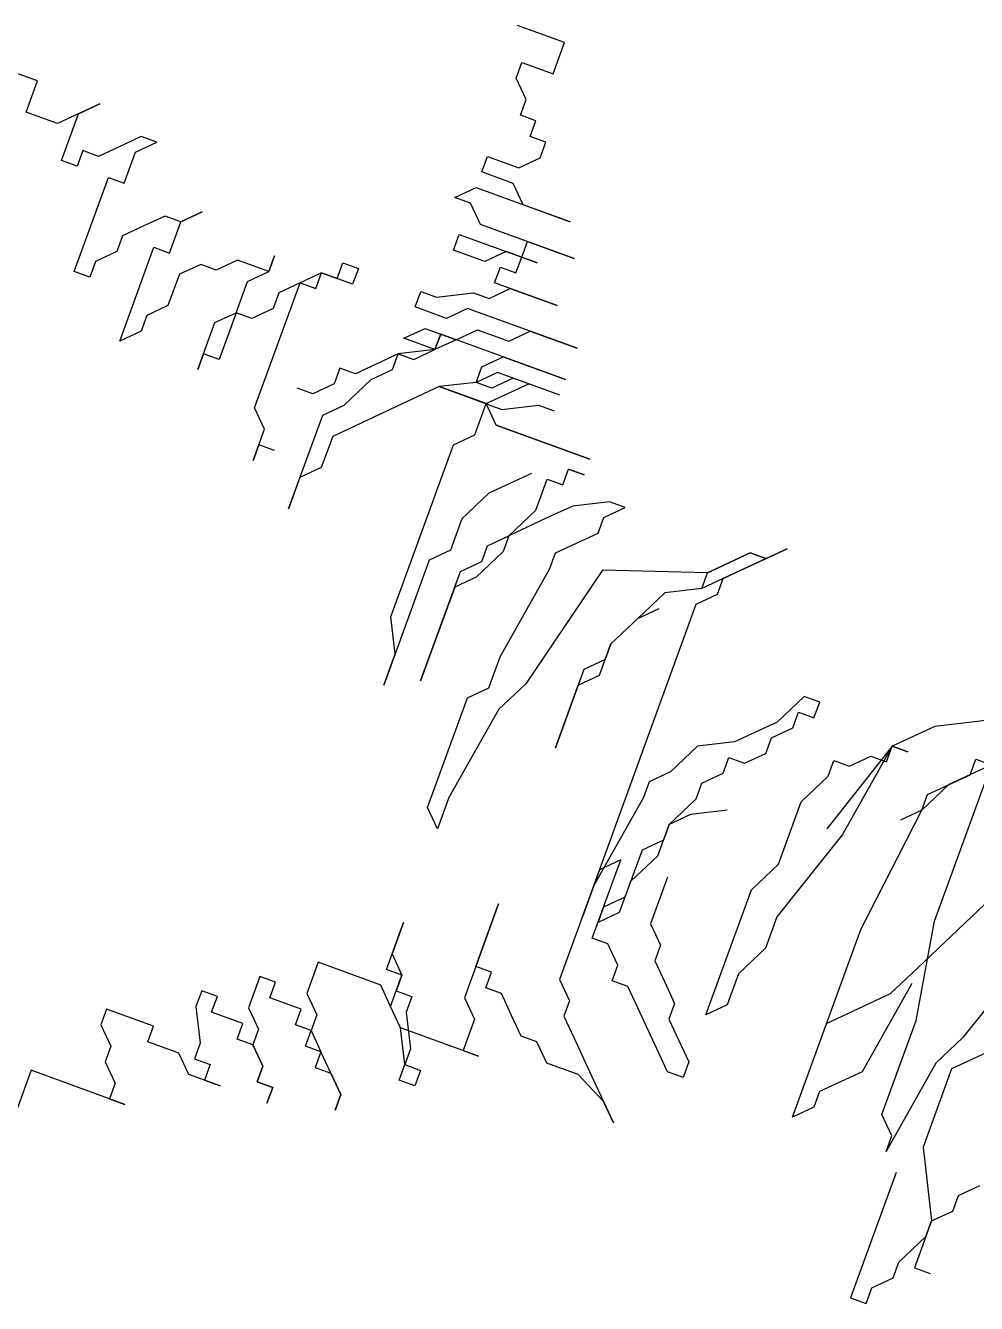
# Model space of a CAD drawing. Header units: inches. Extents: x -50945 to 250244, y -404780 to 18493.
# Drawn here: x 46517.7 to 46604.4, y -343787.3 to -343670.9 of the extents above; entities that cross this region are included whole.
import ezdxf

# ---------------------------------------------------------------- set-up
doc = ezdxf.new("R2010")
doc.units = ezdxf.units.IN
doc.header["$MEASUREMENT"] = 0
doc.linetypes.add('iGo户型优化31', pattern=[0.35, 0.25, -0.1])
doc.layers.add('iGo户型优化', color=7, linetype='Continuous')

# ---------------------------------------------------------------- blocks, each defined once
blk = doc.blocks.new('抖音iGo户型优化-0853')
at = {"layer": 'iGo户型优化', "color": 251, "ltscale": 100}
for p, q in [((-1197.32, -204114.74), (-1205.35, -204111.82)), ((-1199.27, -204120.1), (-1197.32, -204114.74)), ((-1287.62, -204121.31), (-1301, -204116.44)), ((-1205.6, -204120.83), (-1204.62, -204118.15)), ((-1204.62, -204118.15), (-1199.27, -204120.1)), ((-1289.57, -204126.67), (-1287.62, -204121.31)), ((-1203.9, -204124.48), (-1205.6, -204120.83)), ((-1276.91, -204125.21), (-1284.21, -204128.62)), ((-1280.56, -204126.91), (-1276.91, -204125.21)), ((-1204.87, -204127.16), (-1203.9, -204124.48)), ((-1284.21, -204128.62), (-1289.57, -204126.67)), ((-1283.49, -204134.95), (-1280.56, -204126.91)), ((-1202.2, -204128.13), (-1204.87, -204127.16)), ((-1203.17, -204130.81), (-1202.2, -204128.13)), ((-1269.86, -204130.81), (-1277.16, -204134.22)), ((-1270.83, -204133.49), (-1267.18, -204131.78)), ((-1267.18, -204131.78), (-1269.86, -204130.81)), ((-1200.49, -204131.79), (-1203.17, -204130.81)), ((-1201.47, -204134.46), (-1200.49, -204131.79)), ((-1279.84, -204133.24), (-1280.81, -204135.92)), ((-1277.16, -204134.22), (-1279.84, -204133.24)), ((-1272.78, -204138.84), (-1270.83, -204133.49)), ((-1211.45, -204136.9), (-1210.47, -204134.22)), ((-1210.47, -204134.22), (-1205.12, -204136.17)), ((-1205.12, -204136.17), (-1201.47, -204134.46)), ((-1280.81, -204135.92), (-1283.49, -204134.95)), ((-1206.1, -204138.85), (-1211.45, -204136.9)), ((-1281.31, -204153.94), (-1275.46, -204137.87)), ((-1275.46, -204137.87), (-1272.78, -204138.84)), ((-1204.39, -204142.5), (-1206.1, -204138.85)), ((-1216.08, -204141.28), (-1212.42, -204139.58)), ((-1213.4, -204142.26), (-1216.08, -204141.28)), ((-1212.42, -204139.58), (-1196.36, -204145.42)), ((-1211.7, -204145.91), (-1213.4, -204142.26)), ((-1196.36, -204145.42), (-1204.39, -204142.5)), ((-1265.73, -204144.45), (-1269.38, -204146.15)), ((-1263.05, -204145.42), (-1265.73, -204144.45)), ((-1265, -204150.78), (-1263.05, -204145.42)), ((-1263.05, -204145.42), (-1259.4, -204143.72)), ((-1259.4, -204143.72), (-1263.05, -204145.42)), ((-1273.03, -204147.85), (-1274, -204150.53)), ((-1269.38, -204146.15), (-1273.03, -204147.85)), ((-1216.32, -204150.29), (-1215.35, -204147.61)), ((-1215.35, -204147.61), (-1204.64, -204151.51)), ((-1195.64, -204151.75), (-1211.7, -204145.91)), ((-1273.53, -204165.88), (-1267.68, -204149.8)), ((-1267.68, -204149.8), (-1265, -204150.78)), ((-1204.64, -204151.51), (-1203.67, -204148.83)), ((-1203.67, -204148.83), (-1195.64, -204151.75)), ((-1277.66, -204152.24), (-1278.63, -204154.92)), ((-1274, -204150.53), (-1277.66, -204152.24)), ((-1253.32, -204152), (-1256.97, -204153.7)), ((-1247.96, -204153.94), (-1253.32, -204152)), ((-1247.96, -204153.94), (-1246.99, -204151.27)), ((-1246.99, -204151.27), (-1247.96, -204153.94)), ((-1210.97, -204152.24), (-1216.32, -204150.29)), ((-1207.32, -204150.54), (-1210.97, -204152.24)), ((-1201.97, -204152.48), (-1207.32, -204150.54)), ((-1205.62, -204154.19), (-1204.64, -204151.51)), ((-1204.64, -204151.51), (-1201.97, -204152.48)), ((-1278.63, -204154.92), (-1281.31, -204153.94)), ((-1263.3, -204154.43), (-1265.25, -204159.79)), ((-1259.65, -204152.73), (-1263.3, -204154.43)), ((-1256.97, -204153.7), (-1259.65, -204152.73)), ((-1251.62, -204155.65), (-1247.96, -204153.94)), ((-1238.96, -204154.19), (-1242.61, -204155.89)), ((-1239.93, -204156.87), (-1238.96, -204154.19)), ((-1238.96, -204154.19), (-1236.28, -204155.16)), ((-1233.61, -204156.14), (-1238.96, -204154.19)), ((-1236.28, -204155.16), (-1235.31, -204152.48)), ((-1235.31, -204152.48), (-1232.63, -204153.46)), ((-1232.63, -204153.46), (-1233.61, -204156.14)), ((-1209.27, -204155.89), (-1208.29, -204153.22)), ((-1208.29, -204153.22), (-1205.62, -204154.19)), ((-1253.57, -204161.01), (-1251.62, -204155.65)), ((-1250.41, -204177.32), (-1242.61, -204155.89)), ((-1242.61, -204155.89), (-1246.26, -204157.6)), ((-1242.61, -204155.89), (-1239.93, -204156.87)), ((-1198.56, -204159.79), (-1209.27, -204155.89)), ((-1246.26, -204157.6), (-1247.24, -204160.28)), ((-1222.9, -204160.03), (-1221.93, -204157.35)), ((-1221.93, -204157.35), (-1219.25, -204158.33)), ((-1219.25, -204158.33), (-1212.92, -204157.6)), ((-1212.92, -204157.6), (-1210.24, -204158.57)), ((-1210.24, -204158.57), (-1206.59, -204156.87)), ((-1206.59, -204156.87), (-1198.56, -204159.79)), ((-1265.25, -204159.79), (-1268.9, -204161.49)), ((-1257.22, -204162.71), (-1253.57, -204161.01)), ((-1253.57, -204161.01), (-1256.49, -204169.04)), ((-1250.89, -204161.98), (-1253.57, -204161.01)), ((-1247.24, -204160.28), (-1250.89, -204161.98)), ((-1217.55, -204161.98), (-1222.9, -204160.03)), ((-1213.9, -204160.28), (-1217.55, -204161.98)), ((-1195.16, -204167.1), (-1213.9, -204160.28)), ((-1268.9, -204161.49), (-1269.87, -204164.17)), ((-1260.14, -204170.75), (-1257.22, -204162.71)), ((-1269.87, -204164.17), (-1273.53, -204165.88)), ((-1224.85, -204165.39), (-1221.2, -204163.69)), ((-1219.5, -204167.34), (-1224.85, -204165.39)), ((-1221.2, -204163.69), (-1215.85, -204165.63)), ((-1219.5, -204167.34), (-1218.52, -204164.66)), ((-1218.52, -204164.66), (-1219.5, -204167.34)), ((-1197.11, -204172.45), (-1218.52, -204164.66)), ((-1218.52, -204164.66), (-1215.85, -204165.63)), ((-1215.85, -204165.63), (-1212.19, -204163.93)), ((-1212.19, -204163.93), (-1206.84, -204165.88)), ((-1206.84, -204165.88), (-1203.19, -204164.17)), ((-1203.19, -204164.17), (-1195.16, -204167.1)), ((-1219.5, -204167.34), (-1225.82, -204168.07)), ((-1223.15, -204169.04), (-1219.5, -204167.34)), ((-1215.85, -204165.63), (-1219.5, -204167.34)), ((-1259.17, -204168.07), (-1260.14, -204170.75)), ((-1256.49, -204169.04), (-1259.17, -204168.07)), ((-1225.82, -204168.07), (-1233.13, -204171.48)), ((-1226.8, -204170.75), (-1225.82, -204168.07)), ((-1225.82, -204168.07), (-1223.15, -204169.04)), ((-1211.47, -204170.26), (-1207.82, -204168.56)), ((-1207.82, -204168.56), (-1197.11, -204172.45)), ((-1235.8, -204170.5), (-1236.78, -204173.18)), ((-1233.13, -204171.48), (-1235.8, -204170.5)), ((-1230.45, -204172.45), (-1226.8, -204170.75)), ((-1212.44, -204172.94), (-1211.47, -204170.26)), ((-1208.79, -204171.24), (-1212.44, -204172.94)), ((-1203.44, -204173.18), (-1208.79, -204171.24)), ((-1240.43, -204174.89), (-1243.11, -204173.91)), ((-1236.78, -204173.18), (-1240.43, -204174.89)), ((-1235.08, -204176.84), (-1230.45, -204172.45)), ((-1218.77, -204173.67), (-1222.42, -204175.38)), ((-1212.44, -204172.94), (-1218.77, -204173.67)), ((-1210.74, -204176.59), (-1218.77, -204173.67)), ((-1218.77, -204173.67), (-1208.06, -204177.57)), ((-1209.77, -204173.91), (-1212.44, -204172.94)), ((-1210.74, -204176.59), (-1203.44, -204173.18)), ((-1206.11, -204172.21), (-1209.77, -204173.91)), ((-1198.08, -204175.13), (-1206.11, -204172.21)), ((-1222.42, -204175.38), (-1226.07, -204177.08)), ((-1248.71, -204180.98), (-1250.41, -204177.32)), ((-1244.58, -204194.61), (-1238.73, -204178.54)), ((-1238.73, -204178.54), (-1235.08, -204176.84)), ((-1226.07, -204177.08), (-1237.03, -204182.19)), ((-1212.69, -204181.95), (-1210.74, -204176.59)), ((-1209.04, -204180.25), (-1210.74, -204176.59)), ((-1208.06, -204177.57), (-1201.74, -204176.84)), ((-1201.74, -204176.84), (-1199.06, -204177.81)), ((-1209.04, -204180.25), (-1192.98, -204186.09)), ((-1192.98, -204186.09), (-1209.04, -204180.25)), ((-1250.66, -204186.33), (-1248.71, -204180.98)), ((-1237.03, -204182.19), (-1238.98, -204187.55)), ((-1216.34, -204183.66), (-1212.69, -204181.95)), ((-1249.68, -204183.65), (-1250.66, -204186.33)), ((-1247.01, -204184.63), (-1249.68, -204183.65)), ((-1227.07, -204213.12), (-1216.34, -204183.66)), ((-1242.63, -204189.26), (-1244.58, -204194.61)), ((-1238.98, -204187.55), (-1242.63, -204189.26)), ((-1202.96, -204188.53), (-1210.26, -204191.94)), ((-1202.23, -204194.86), (-1200.28, -204189.5)), ((-1200.28, -204189.5), (-1197.61, -204190.48)), ((-1197.61, -204190.48), (-1196.63, -204187.8)), ((-1196.63, -204187.8), (-1193.95, -204188.77)), ((-1193.95, -204188.77), (-1196.63, -204187.8)), ((-1210.26, -204191.94), (-1214.89, -204196.32)), ((-1189.58, -204193.4), (-1195.9, -204194.13)), ((-1186.9, -204194.37), (-1189.58, -204193.4)), ((-1206.86, -204199.24), (-1202.23, -204194.86)), ((-1199.56, -204195.83), (-1206.86, -204199.24)), ((-1195.9, -204194.13), (-1199.56, -204195.83)), ((-1191.53, -204198.76), (-1190.55, -204196.08)), ((-1190.55, -204196.08), (-1186.9, -204194.37)), ((-1214.89, -204196.32), (-1216.84, -204201.68)), ((-1210.51, -204200.95), (-1206.86, -204199.24)), ((-1206.86, -204199.24), (-1207.83, -204201.92)), ((-1198.83, -204202.16), (-1191.53, -204198.76)), ((-1216.84, -204201.68), (-1220.49, -204203.38)), ((-1207.83, -204201.92), (-1212.46, -204206.3)), ((-1211.48, -204203.63), (-1210.51, -204200.95)), ((-1199.8, -204204.84), (-1198.83, -204202.16)), ((-1165.49, -204202.17), (-1172.79, -204205.57)), ((-1169.14, -204203.87), (-1165.49, -204202.17)), ((-1166.46, -204204.84), (-1159.16, -204201.44)), ((-1159.16, -204201.44), (-1166.46, -204204.84)), ((-1165.49, -204202.17), (-1162.81, -204203.14)), ((-1162.81, -204203.14), (-1165.49, -204202.17)), ((-1220.49, -204203.38), (-1228.29, -204224.81)), ((-1215.14, -204205.33), (-1211.48, -204203.63)), ((-1208.33, -204219.94), (-1199.8, -204204.84)), ((-1166.46, -204204.84), (-1173.76, -204208.25)), ((-1172.79, -204205.57), (-1169.14, -204203.87)), ((-1170.11, -204206.55), (-1166.46, -204204.84)), ((-1221.96, -204224.08), (-1215.14, -204205.33)), ((-1212.46, -204206.3), (-1216.11, -204208.01)), ((-1190.8, -204205.09), (-1203.95, -204224.57)), ((-1172.79, -204205.57), (-1190.8, -204205.09)), ((-1173.76, -204208.25), (-1172.79, -204205.57)), ((-1171.09, -204209.23), (-1170.11, -204206.55)), ((-1216.11, -204208.01), (-1221.96, -204224.08)), ((-1180.09, -204208.98), (-1184.72, -204213.37)), ((-1173.76, -204208.25), (-1180.09, -204208.98)), ((-1174.74, -204210.93), (-1171.09, -204209.23)), ((-1194.24, -204264.51), (-1174.74, -204210.93)), ((-1226.34, -204219.45), (-1227.07, -204213.12)), ((-1184.72, -204213.37), (-1189.35, -204217.75)), ((-1189.35, -204217.75), (-1184.72, -204213.37)), ((-1184.72, -204213.37), (-1181.07, -204211.66)), ((-1191.3, -204223.11), (-1189.35, -204217.75)), ((-1189.35, -204217.75), (-1190.32, -204220.43)), ((-1228.29, -204224.81), (-1226.34, -204219.45)), ((-1210.28, -204225.3), (-1208.33, -204219.94)), ((-1193.97, -204222.13), (-1198.85, -204235.53)), ((-1190.32, -204220.43), (-1193.97, -204222.13)), ((-1203.95, -204224.57), (-1208.58, -204228.95)), ((-1194.95, -204224.81), (-1191.3, -204223.11)), ((-1213.93, -204227), (-1210.28, -204225.3)), ((-1198.85, -204235.53), (-1194.95, -204224.81)), ((-1156.25, -204226.76), (-1160.88, -204231.15)), ((-1153.57, -204227.74), (-1156.25, -204226.76)), ((-1220.76, -204245.75), (-1213.93, -204227)), ((-1208.58, -204228.95), (-1217.1, -204244.05)), ((-1154.55, -204230.42), (-1153.57, -204227.74)), ((-1158.2, -204232.12), (-1157.23, -204229.44)), ((-1157.23, -204229.44), (-1154.55, -204230.42)), ((-1121.21, -204230.42), (-1127.53, -204231.15)), ((-1160.88, -204231.15), (-1168.18, -204234.55)), ((-1161.85, -204233.82), (-1158.2, -204232.12)), ((-1133.86, -204231.88), (-1141.17, -204235.29)), ((-1127.53, -204231.15), (-1133.86, -204231.88)), ((-1174.51, -204235.29), (-1179.14, -204239.67)), ((-1168.18, -204234.55), (-1174.51, -204235.29)), ((-1162.83, -204236.5), (-1161.85, -204233.82)), ((-1141.17, -204235.29), (-1152.37, -204249.41)), ((-1141.17, -204235.29), (-1149.69, -204250.38)), ((-1142.14, -204237.97), (-1141.17, -204235.29)), ((-1141.17, -204235.29), (-1138.49, -204236.26)), ((-1138.49, -204236.26), (-1141.17, -204235.29)), ((-1170.13, -204239.91), (-1169.16, -204237.23)), ((-1169.16, -204237.23), (-1166.48, -204238.21)), ((-1166.48, -204238.21), (-1162.83, -204236.5)), ((-1148.47, -204238.7), (-1144.82, -204236.99)), ((-1144.82, -204236.99), (-1142.14, -204237.97)), ((-1127.78, -204240.16), (-1126.81, -204237.48)), ((-1126.81, -204237.48), (-1124.13, -204238.45)), ((-1179.14, -204239.67), (-1182.79, -204241.37)), ((-1152.12, -204240.4), (-1151.15, -204237.72)), ((-1151.15, -204237.72), (-1148.47, -204238.7)), ((-1133.88, -204265.24), (-1124.13, -204238.45)), ((-1124.13, -204238.45), (-1131.43, -204241.86)), ((-1182.79, -204241.37), (-1183.76, -204244.05)), ((-1174.76, -204244.3), (-1173.78, -204241.62)), ((-1173.78, -204241.62), (-1170.13, -204239.91)), ((-1156.75, -204244.78), (-1152.12, -204240.4)), ((-1131.43, -204241.86), (-1136.06, -204246.25)), ((-1135.09, -204243.57), (-1127.78, -204240.16)), ((-1217.1, -204244.05), (-1219.05, -204249.41)), ((-1183.76, -204244.05), (-1192.29, -204259.15)), ((-1136.06, -204246.25), (-1135.09, -204243.57)), ((-1219.05, -204249.41), (-1220.76, -204245.75)), ((-1179.38, -204248.68), (-1174.76, -204244.3)), ((-1169.4, -204246.24), (-1175.73, -204246.97)), ((-1160.65, -204255.5), (-1156.75, -204244.78)), ((-1146.54, -204266.7), (-1136.06, -204246.25)), ((-1136.06, -204246.25), (-1139.71, -204247.95)), ((-1175.73, -204246.97), (-1179.38, -204248.68)), ((-1181.33, -204254.04), (-1179.38, -204248.68)), ((-1179.38, -204248.68), (-1180.36, -204251.36)), ((-1149.69, -204250.38), (-1160.9, -204264.51)), ((-1180.36, -204251.36), (-1184.01, -204253.06)), ((-1192.54, -204268.16), (-1187.66, -204254.77)), ((-1187.66, -204254.77), (-1191.31, -204256.47)), ((-1184.01, -204253.06), (-1187.91, -204263.78)), ((-1185.96, -204258.42), (-1181.33, -204254.04)), ((-1191.31, -204256.47), (-1198.14, -204275.22)), ((-1165.27, -204259.88), (-1160.65, -204255.5)), ((-1192.29, -204259.15), (-1194.24, -204264.51)), ((-1186.93, -204261.1), (-1185.96, -204258.42)), ((-1179.63, -204257.69), (-1182.56, -204265.73)), ((-1190.59, -204262.8), (-1186.93, -204261.1)), ((-1173.07, -204281.31), (-1165.27, -204259.88)), ((-1136.81, -204273.28), (-1122.93, -204260.13)), ((-1208.6, -204262.31), (-1214.45, -204278.39)), ((-1212.5, -204273.03), (-1208.6, -204262.31)), ((-1191.56, -204265.48), (-1190.59, -204262.8)), ((-1187.91, -204263.78), (-1191.56, -204265.48)), ((-1227.83, -204273.52), (-1224.9, -204265.48)), ((-1224.9, -204265.48), (-1226.85, -204270.84)), ((-1182.56, -204265.73), (-1180.85, -204269.38)), ((-1160.9, -204264.51), (-1162.85, -204269.87)), ((-1137.05, -204282.29), (-1133.88, -204265.24)), ((-1189.86, -204269.13), (-1192.54, -204268.16)), ((-1158.24, -204298.85), (-1146.54, -204266.7)), ((-1188.16, -204272.79), (-1189.86, -204269.13)), ((-1180.85, -204269.38), (-1181.83, -204272.06)), ((-1162.85, -204269.87), (-1167.47, -204274.25)), ((-1239.51, -204272.3), (-1241.46, -204277.66)), ((-1228.8, -204276.2), (-1239.51, -204272.3)), ((-1226.85, -204270.84), (-1225.15, -204274.49)), ((-1181.83, -204272.06), (-1180.13, -204275.71)), ((-1117.82, -204271.09), (-1129.02, -204285.21)), ((-1249.49, -204274.73), (-1251.44, -204280.09)), ((-1246.81, -204275.71), (-1249.49, -204274.73)), ((-1225.15, -204274.49), (-1227.83, -204273.52)), ((-1227.1, -204279.85), (-1225.15, -204274.49)), ((-1225.15, -204274.49), (-1226.13, -204277.17)), ((-1209.82, -204274), (-1212.5, -204273.03)), ((-1210.79, -204276.68), (-1209.82, -204274)), ((-1189.13, -204275.47), (-1188.16, -204272.79)), ((-1167.47, -204274.25), (-1169.42, -204279.61)), ((-1141.43, -204277.66), (-1136.81, -204273.28)), ((-1247.79, -204278.39), (-1246.81, -204275.71)), ((-1227.1, -204279.85), (-1228.8, -204276.2)), ((-1208.12, -204277.66), (-1210.79, -204276.68)), ((-1198.14, -204275.22), (-1196.44, -204278.88)), ((-1186.46, -204276.44), (-1189.13, -204275.47)), ((-1184.75, -204280.09), (-1186.46, -204276.44)), ((-1180.13, -204275.71), (-1178.43, -204279.36)), ((-1137.78, -204275.96), (-1146.31, -204291.05)), ((-1259.47, -204277.17), (-1260.45, -204279.85)), ((-1256.79, -204278.14), (-1259.47, -204277.17)), ((-1257.77, -204280.82), (-1256.79, -204278.14)), ((-1242.44, -204280.33), (-1247.79, -204278.39)), ((-1241.46, -204277.66), (-1239.76, -204281.31)), ((-1226.13, -204277.17), (-1223.45, -204278.14)), ((-1223.45, -204278.14), (-1224.43, -204280.82)), ((-1214.45, -204278.39), (-1212.74, -204282.04)), ((-1206.42, -204281.31), (-1208.12, -204277.66)), ((-1196.44, -204278.88), (-1197.41, -204281.55)), ((-1152.39, -204282.77), (-1141.43, -204277.66)), ((-1275.78, -204280.33), (-1276.75, -204283.01)), ((-1267.75, -204283.26), (-1275.78, -204280.33)), ((-1260.45, -204279.85), (-1259.72, -204286.18)), ((-1252.42, -204282.77), (-1257.77, -204280.82)), ((-1251.44, -204280.09), (-1249.74, -204283.74)), ((-1243.41, -204283.01), (-1242.44, -204280.33)), ((-1239.76, -204281.31), (-1240.73, -204283.99)), ((-1225.4, -204283.5), (-1227.1, -204279.85)), ((-1225.4, -204283.5), (-1227.1, -204279.85)), ((-1224.43, -204280.82), (-1223.7, -204287.15)), ((-1204.71, -204284.96), (-1206.42, -204281.31)), ((-1179.65, -204291.05), (-1184.75, -204280.09)), ((-1178.43, -204279.36), (-1179.4, -204282.04)), ((-1169.42, -204279.61), (-1173.07, -204281.31)), ((-1276.75, -204283.01), (-1275.05, -204286.66)), ((-1268.72, -204285.93), (-1267.75, -204283.26)), ((-1253.39, -204285.45), (-1252.42, -204282.77)), ((-1240.73, -204283.99), (-1243.41, -204283.01)), ((-1212.02, -204288.37), (-1225.4, -204283.5)), ((-1224.67, -204289.83), (-1225.4, -204283.5)), ((-1212.74, -204282.04), (-1214.69, -204287.4)), ((-1197.41, -204281.55), (-1195.71, -204285.21)), ((-1179.4, -204282.04), (-1177.7, -204285.69)), ((-1142.9, -204298.36), (-1137.05, -204282.29)), ((-1250.71, -204286.42), (-1253.39, -204285.45)), ((-1249.74, -204283.74), (-1250.71, -204286.42)), ((-1241.71, -204286.67), (-1240.73, -204283.99)), ((-1240.73, -204283.99), (-1239.03, -204287.64)), ((-1202.04, -204285.94), (-1204.71, -204284.96)), ((-1195.71, -204285.21), (-1192.31, -204292.51)), ((-1177.7, -204285.69), (-1176, -204289.35)), ((-1129.02, -204285.21), (-1133.65, -204289.59)), ((-1275.05, -204286.66), (-1276.03, -204289.34)), ((-1263.37, -204287.88), (-1268.72, -204285.93)), ((-1261.67, -204291.54), (-1263.37, -204287.88)), ((-1259.72, -204286.18), (-1260.69, -204288.86)), ((-1250.71, -204286.42), (-1249.01, -204290.08)), ((-1249.01, -204290.08), (-1250.71, -204286.42)), ((-1239.03, -204287.64), (-1241.71, -204286.67)), ((-1239.03, -204287.64), (-1240.01, -204290.32)), ((-1235.63, -204294.95), (-1239.03, -204287.64)), ((-1223.7, -204287.15), (-1224.67, -204289.83)), ((-1214.69, -204287.4), (-1212.02, -204288.37)), ((-1200.34, -204289.59), (-1202.04, -204285.94)), ((-1123.67, -204287.16), (-1130.97, -204290.57)), ((-1276.03, -204289.34), (-1274.33, -204293)), ((-1260.69, -204288.86), (-1258.02, -204289.83)), ((-1258.02, -204289.83), (-1258.99, -204292.51)), ((-1249.01, -204290.08), (-1249.99, -204292.75)), ((-1249.99, -204292.75), (-1249.01, -204290.08)), ((-1225.65, -204292.51), (-1224.67, -204289.83)), ((-1224.67, -204289.83), (-1222, -204290.81)), ((-1194.98, -204291.54), (-1200.34, -204289.59)), ((-1176, -204289.35), (-1176.97, -204292.03)), ((-1133.65, -204289.59), (-1142.18, -204304.69)), ((-1288.68, -204290.8), (-1292.58, -204301.52)), ((-1272.62, -204296.65), (-1288.68, -204290.8)), ((-1256.32, -204293.48), (-1261.67, -204291.54)), ((-1240.01, -204290.32), (-1237.33, -204291.29)), ((-1237.33, -204291.29), (-1235.63, -204294.95)), ((-1222, -204290.81), (-1222.97, -204293.49)), ((-1190.6, -204296.17), (-1194.98, -204291.54)), ((-1176.97, -204292.03), (-1179.65, -204291.05)), ((-1146.31, -204291.05), (-1153.61, -204294.46)), ((-1130.97, -204290.57), (-1135.85, -204303.96)), ((-1274.33, -204293), (-1275.3, -204295.68)), ((-1258.99, -204292.51), (-1256.32, -204293.48)), ((-1249.99, -204292.75), (-1247.31, -204293.73)), ((-1247.31, -204293.73), (-1249.99, -204292.75)), ((-1247.31, -204293.73), (-1248.29, -204296.41)), ((-1248.29, -204296.41), (-1247.31, -204293.73)), ((-1222.97, -204293.49), (-1225.65, -204292.51)), ((-1192.31, -204292.51), (-1190.6, -204296.17)), ((-1153.61, -204294.46), (-1154.59, -204297.14)), ((-1275.3, -204295.68), (-1272.62, -204296.65)), ((-1235.63, -204294.95), (-1236.6, -204297.62)), ((-1236.6, -204297.62), (-1235.63, -204294.95)), ((-1190.6, -204296.17), (-1188.9, -204299.82)), ((-1188.9, -204299.82), (-1190.6, -204296.17)), ((-1154.59, -204297.14), (-1158.24, -204298.85)), ((-1141.2, -204302.01), (-1142.9, -204298.36)), ((-1142.18, -204304.69), (-1141.2, -204302.01)), ((-1135.85, -204303.96), (-1134.4, -204316.62)), ((-1140.48, -204308.34), (-1148.27, -204329.77)), ((-1129.77, -204312.24), (-1126.12, -204310.54)), ((-1130.74, -204314.92), (-1129.77, -204312.24)), ((-1134.4, -204316.62), (-1130.74, -204314.92)), ((-1134.4, -204316.62), (-1137.32, -204324.66)), ((-1135.37, -204319.3), (-1134.4, -204316.62)), ((-1140, -204323.69), (-1135.37, -204319.3)), ((-1140.97, -204326.37), (-1140, -204323.69)), ((-1137.32, -204324.66), (-1134.64, -204325.63)), ((-1144.62, -204328.07), (-1140.97, -204326.37)), ((-1145.6, -204330.75), (-1144.62, -204328.07)), ((-1148.27, -204329.77), (-1145.6, -204330.75))]:
    blk.add_line(p, q, dxfattribs=at)

msp = doc.modelspace()

# ---------------------------------------------------------------- block references
at = {"color": 7, "linetype": 'iGo户型优化31', "xscale": 0.5317064318048343, "yscale": 0.5317064318048343, "zscale": 0.5317064318048343}
msp.add_blockref('抖音iGo户型优化-0853', (47203.45, -235143.36), dxfattribs=at)

doc.saveas('drawing.dxf')
